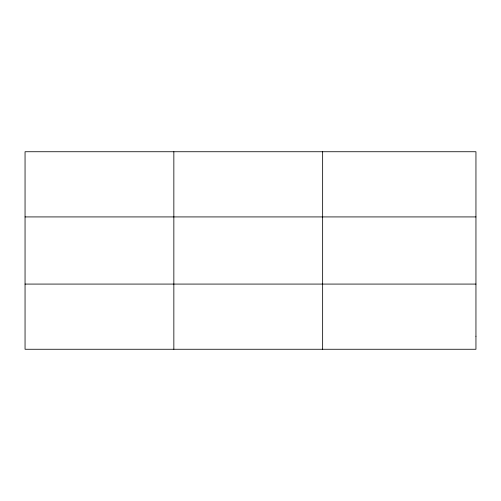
<?xml version="1.0" encoding="UTF-8"?>
<svg xmlns="http://www.w3.org/2000/svg" width="501" height="501" viewBox="0 0 501 501"><rect width="100%" height="100%" fill="white"/><g stroke="black" fill="none" stroke-linecap="round" stroke-linejoin="round"><path stroke-width="0.75" d="M173.847 151.74L173.847 349.26M322.644 151.74L322.644 349.26M25.05 216.92L475.95 216.92M25.05 284.08L475.95 284.08M475.95 336.227L475.95 349.26L25.05 349.26L25.05 151.74L475.95 151.74L475.95 336.227"/></g></svg>
